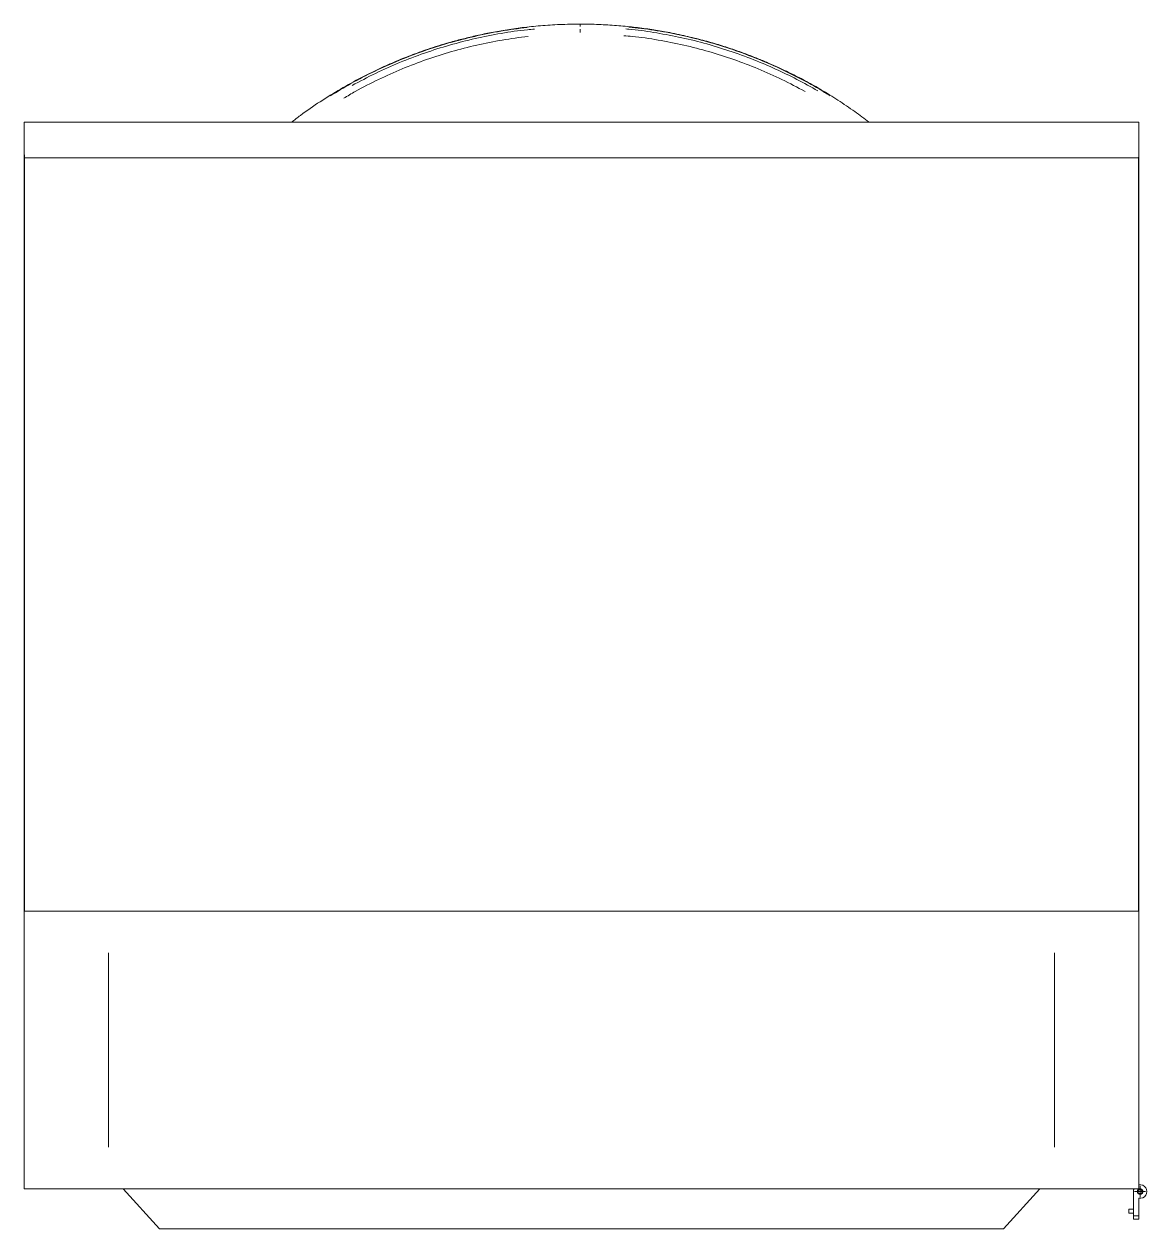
# Model space of a CAD drawing. Header units: millimetres. Extents: x 2057 to 9175, y 1255 to 6854.
# Drawn here: x 3883 to 4880, y 5744 to 6815 of the extents above; entities that cross this region are included whole.
import ezdxf

# ---------------------------------------------------------------- set-up
doc = ezdxf.new("R2010")
doc.units = ezdxf.units.MM

# ---------------------------------------------------------------- blocks, each defined once
blk = doc.blocks.new('SW_CENTERMARKSYMBOL_17')
at = {"color": 0, "linetype": 'Continuous', "lineweight": 0}
for p, q in [((-2.5, 0), (-4.9, 0)), ((0, 0), (-2.5, 0)), ((0, 2.5), (0, 4.9)), ((0, 0), (0, 2.5)), ((0, 0), (0, -2.5)), ((0, 0), (2.5, 0)), ((2.5, 0), (4.9, 0)), ((0, -2.5), (0, -4.9))]:
    blk.add_line(p, q, dxfattribs=at)

msp = doc.modelspace()

# ---------------------------------------------------------------- linework, layer by layer
at = {"color": 8, "linetype": 'Continuous', "lineweight": 15}
for p, q in [((4377.1, 6814.2), (4377.1, 6812.4)), ((3958.3, 5989.7), (3958.3, 5817)), ((4798.3, 5817), (4798.3, 5989.7)), ((4873.3, 5799.1), (4873.3, 5799.1)), ((4874.3, 5779.9), (4874.3, 5779.5)), ((4874.3, 5775.6), (4874.3, 5775.2)), ((4869.1, 5756), (4872.6, 5756))]:
    msp.add_line(p, q, dxfattribs=at)
at = {"color": 7, "linetype": 'Continuous', "lineweight": 15}
for p, q in [((4873.3, 6727.4), (3883.3, 6727.4)), ((3883.3, 6727.4), (3883.3, 6703.4)), ((4873.3, 6727.4), (4873.3, 6703.4)), ((3883.3, 5780), (3883.3, 6703.4)), ((4873.3, 6703.4), (4873.3, 5780)), ((3883.7, 6695.7), (3883.7, 6026.7)), ((3883.7, 6695.7), (4872.9, 6695.7)), ((4872.9, 6026.7), (4872.9, 6695.7)), ((4798.3, 6026.7), (3958.3, 6026.7)), ((4873.3, 5802.1), (4873.3, 5802.1)), ((4873.3, 5802.1), (4873.3, 5799.1)), ((4873.3, 5784.1), (4873.3, 5799.1)), ((3958.3, 5780), (3883.3, 5780)), ((4798.3, 5780), (3958.3, 5780)), ((4003.6, 5744.5), (3971.4, 5780)), ((4753, 5744.5), (4785.2, 5780)), ((4873.3, 5780), (4798.3, 5780)), ((4868.3, 5777.6), (4868.3, 5780)), ((4873.3, 5784.1), (4873.3, 5784.1)), ((4873.3, 5783.5), (4873.3, 5784.1)), ((4868.3, 5777.6), (4868.3, 5756)), ((4873.3, 5756), (4873.3, 5771.6)), ((4868.3, 5761.9), (4864.2, 5761.9)), ((4864.2, 5758.4), (4864.2, 5761.9)), ((4864.2, 5758.4), (4868.3, 5758.4)), ((4868.3, 5753), (4868.3, 5756)), ((4873.3, 5753), (4868.3, 5753)), ((4873.3, 5756), (4873.3, 5753)), ((4753, 5744.5), (4003.6, 5744.5)), ((4647.9, 5744.4), (4108.7, 5744.4))]:
    msp.add_line(p, q, dxfattribs=at)
at = {"color": 7, "linetype": 'Continuous', "lineweight": 15, "flags": 128}
for points in [[(3883.7, 6026.7), (3884.4, 6026.7), (3885.5, 6026.7), (3886.9, 6026.7), (3888.7, 6026.7), (3890.8, 6026.7), (3893.3, 6026.7), (3896, 6026.7), (3899.1, 6026.7), (3902.5, 6026.7), (3906.1, 6026.7), (3910, 6026.7), (3914.1, 6026.7), (3918.5, 6026.7), (3923, 6026.7), (3927.7, 6026.7), (3932.6, 6026.7), (3937.6, 6026.7), (3942.7, 6026.7), (3947.8, 6026.7), (3953.1, 6026.7), (3958.3, 6026.7)], [(4798.3, 6026.7), (4803.5, 6026.7), (4808.8, 6026.7), (4813.9, 6026.7), (4819, 6026.7), (4824, 6026.7), (4828.9, 6026.7), (4833.6, 6026.7), (4838.1, 6026.7), (4842.5, 6026.7), (4846.6, 6026.7), (4850.5, 6026.7), (4854.1, 6026.7), (4857.5, 6026.7), (4860.6, 6026.7), (4863.3, 6026.7), (4865.8, 6026.7), (4867.9, 6026.7), (4869.7, 6026.7), (4871.1, 6026.7), (4872.2, 6026.7), (4872.9, 6026.7)], [(4868.9, 5780), (4868.5, 5779), (4868.3, 5777.6)]]:
    msp.add_lwpolyline(points, dxfattribs=at)
at = {"color": 7, "linetype": 'Continuous', "lineweight": 15}
msp.add_circle((4874.3, 5777.6), 2.39, dxfattribs=at)
for centre, radius, start, end in [((3958.3, 6703.4), 75, 180, 185.8296), ((4798.3, 6703.4), 75, 354.1704, 360), ((4874.3, 5777.6), 6, 260.4059, 99.5941)]:
    msp.add_arc(centre, radius, start, end, dxfattribs=at)
for centre, start_param, end_param in [((4108.7, 5746.9), 2.84518, 3.141593), ((4647.9, 5746.9), 3.141593, 3.438005)]:
    msp.add_ellipse(centre, major_axis=(0, 2.5), ratio=0.672026, start_param=start_param, end_param=end_param, dxfattribs=at)
for points, knots in [([(4377.1, 6814.6), (4371.1, 6814.5), (4359.3, 6814.4), (4342.1, 6813.2), (4326, 6811.6), (4310.9, 6809.4), (4296.9, 6806.9), (4284, 6804.2), (4272.2, 6801.3), (4261.3, 6798.4), (4251.4, 6795.4), (4242.5, 6792.5), (4234.3, 6789.7), (4226.7, 6786.8), (4219.2, 6783.9), (4209.4, 6779.8), (4197.3, 6774.4), (4181.4, 6766.5), (4164.2, 6757), (4146.1, 6745.8), (4131.6, 6735.9), (4123.4, 6729.4), (4120.8, 6727.4)], [0, 0, 0, 0, 0.065896, 0.128273, 0.187133, 0.242473, 0.294295, 0.341766, 0.385843, 0.426527, 0.463815, 0.498294, 0.529254, 0.558015, 0.586913, 0.615992, 0.673637, 0.731984, 0.8088, 0.886425, 0.964075, 1, 1, 1, 1]), ([(4633.6, 6727.4), (4629.4, 6730.6), (4620.4, 6737.4), (4606.2, 6747), (4594, 6754.6), (4584.6, 6760), (4578.1, 6763.6), (4571.6, 6767), (4565.1, 6770.3), (4558.4, 6773.6), (4550.9, 6777.1), (4542.5, 6780.8), (4533.1, 6784.7), (4522.5, 6788.7), (4510.8, 6792.9), (4497.9, 6797), (4483.9, 6800.9), (4468.7, 6804.6), (4453.6, 6807.7), (4438.7, 6810.1), (4424.3, 6812), (4409.2, 6813.4), (4393.4, 6814.4), (4382.6, 6814.5), (4377.1, 6814.6)], [0, 0, 0, 0, 0.05744, 0.123005, 0.186154, 0.213663, 0.240687, 0.267226, 0.29328, 0.319816, 0.349383, 0.382654, 0.419628, 0.460307, 0.50553, 0.554594, 0.607497, 0.66424, 0.724822, 0.775117, 0.827782, 0.882818, 0.940224, 1, 1, 1, 1]), ([(4874.3, 5779.9), (4874.2, 5779.9), (4874, 5779.9), (4873.7, 5779.9), (4873.6, 5779.8), (4873.3, 5779.7), (4873.1, 5779.6), (4872.9, 5779.5), (4872.8, 5779.4), (4872.4, 5779), (4872.2, 5778.8), (4872.1, 5778.3), (4872, 5778.2), (4872, 5777.9), (4871.9, 5777.7), (4871.9, 5777.4), (4872, 5777.2), (4872, 5776.9), (4872.1, 5776.8), (4872.2, 5776.5), (4872.3, 5776.4), (4872.4, 5776.1), (4872.5, 5776), (4872.9, 5775.6), (4873.1, 5775.5), (4873.6, 5775.3), (4873.7, 5775.2), (4874, 5775.2), (4874.2, 5775.2), (4874.3, 5775.2)], [0, 0, 0, 0, 0.0625, 0.0625, 0.125, 0.125, 0.1875, 0.1875, 0.25, 0.25, 0.375, 0.375, 0.4375, 0.4375, 0.5, 0.5, 0.5625, 0.5625, 0.625, 0.625, 0.6875, 0.6875, 0.75, 0.75, 0.875, 0.875, 0.9375, 0.9375, 1, 1, 1, 1]), ([(4874.3, 5775.2), (4874.5, 5775.2), (4874.6, 5775.2), (4874.9, 5775.2), (4875.1, 5775.3), (4875.4, 5775.4), (4875.5, 5775.5), (4875.8, 5775.7), (4875.9, 5775.8), (4876.2, 5776.1), (4876.4, 5776.3), (4876.6, 5776.8), (4876.6, 5776.9), (4876.7, 5777.2), (4876.7, 5777.4), (4876.7, 5777.7), (4876.7, 5777.9), (4876.6, 5778.2), (4876.6, 5778.3), (4876.5, 5778.6), (4876.4, 5778.7), (4876.2, 5779), (4876.1, 5779.1), (4875.8, 5779.5), (4875.5, 5779.6), (4875.1, 5779.8), (4875, 5779.9), (4874.6, 5779.9), (4874.5, 5779.9), (4874.3, 5779.9)], [0, 0, 0, 0, 0.0625, 0.0625, 0.125, 0.125, 0.1875, 0.1875, 0.25, 0.25, 0.375, 0.375, 0.4375, 0.4375, 0.5, 0.5, 0.5625, 0.5625, 0.625, 0.625, 0.6875, 0.6875, 0.75, 0.75, 0.875, 0.875, 0.9375, 0.9375, 1, 1, 1, 1])]:
    msp.add_open_spline(points, degree=3, knots=knots, dxfattribs=at)
at = {"color": 8, "linetype": 'Continuous', "lineweight": 15}
for points, knots in [([(4155.2, 6750.9), (4161.3, 6754.6), (4174.1, 6762.4), (4194.4, 6772.8), (4216, 6782.4), (4238, 6790.9), (4260.5, 6798), (4283.4, 6803.9), (4306.6, 6808.6), (4322.2, 6810.6), (4330, 6811.6)], [0, 0, 0, 0, 0.114192, 0.240736, 0.36728, 0.493824, 0.620368, 0.746912, 0.873456, 1, 1, 1, 1]), ([(4336.5, 6810.2), (4334.4, 6810), (4324.5, 6809.2), (4306.9, 6806.5), (4283.9, 6802), (4261.1, 6796.1), (4238.7, 6789), (4216.7, 6780.6), (4195.2, 6771.1), (4181.4, 6763.7), (4174.5, 6760)], [0, 0, 0, 0, 0.037022, 0.17459, 0.312159, 0.449727, 0.587295, 0.724863, 0.862432, 1, 1, 1, 1]), ([(4377.1, 6814.3), (4377.1, 6814.4), (4377.1, 6814.6), (4377.1, 6814.6), (4377.1, 6814.5)], [0, 0, 0, 0, 0.59602, 1, 1, 1, 1]), ([(4377.1, 6807.1), (4377.1, 6807.5), (4377.1, 6808.5), (4377.1, 6809.4), (4377.1, 6810)], [0, 0, 0, 0, 0.340769, 1, 1, 1, 1]), ([(4417.7, 6810.3), (4418.6, 6810.2), (4426.8, 6809.6), (4442.4, 6807.3), (4464.7, 6803.3), (4487, 6797.9), (4509.3, 6791.1), (4530.6, 6783.4), (4550.7, 6774.8), (4569.7, 6765.7), (4582, 6758.7), (4588.2, 6755.3)], [0, 0, 0, 0, 0.013837, 0.13693, 0.262185, 0.38947, 0.518641, 0.649535, 0.765346, 0.882212, 1, 1, 1, 1]), ([(4599, 6750.9), (4595.8, 6752.9), (4586.5, 6758.8), (4570.6, 6767.4), (4551.5, 6776.6), (4531.3, 6785.2), (4509.9, 6793), (4487.5, 6799.8), (4465.1, 6805.2), (4442.7, 6809.4), (4427.8, 6811.2), (4420.4, 6812)], [0, 0, 0, 0, 0.061024, 0.173176, 0.284451, 0.39472, 0.51935, 0.64234, 0.763535, 0.882796, 1, 1, 1, 1]), ([(4167.1, 6748.7), (4170.5, 6750.7), (4180.6, 6756.8), (4197.9, 6765.5), (4219, 6775), (4240.7, 6783.3), (4262.8, 6790.3), (4285.2, 6796.1), (4307.9, 6800.7), (4323.2, 6802.7), (4330.9, 6803.7)], [0, 0, 0, 0, 0.068494, 0.201567, 0.334639, 0.467711, 0.600783, 0.733856, 0.866928, 1, 1, 1, 1]), ([(4415.9, 6804.3), (4418.4, 6804.1), (4428.6, 6803.3), (4446.3, 6800.6), (4469.1, 6796.1), (4491.5, 6790.3), (4513.6, 6783.3), (4535.2, 6775), (4556.4, 6765.6), (4570, 6758.4), (4576.8, 6754.7)], [0, 0, 0, 0, 0.043838, 0.180432, 0.317027, 0.453622, 0.590216, 0.726811, 0.863405, 1, 1, 1, 1])]:
    msp.add_open_spline(points, degree=3, knots=knots, dxfattribs=at)
at = {"color": 7, "linetype": 'Continuous', "lineweight": 15}
for points in [[(4874.3, 5775.7), (4873.8, 5775.7), (4872.9, 5776.1), (4872.2, 5777.6), (4872.9, 5779), (4873.8, 5779.4), (4874.3, 5779.4)], [(4874.3, 5779.4), (4874.8, 5779.4), (4875.8, 5779), (4876.4, 5777.6), (4875.8, 5776.1), (4874.8, 5775.7), (4874.3, 5775.7)]]:
    msp.add_open_spline(points, degree=3, dxfattribs=at)

# ---------------------------------------------------------------- block references
at = {"color": 7, "linetype": 'Continuous', "lineweight": 0}
msp.add_blockref('SW_CENTERMARKSYMBOL_17', (4874.3, 5777.6), dxfattribs=at)

doc.saveas('drawing.dxf')
